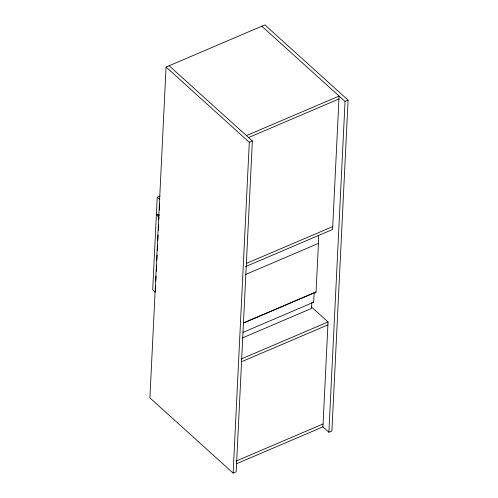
<?xml version="1.0" encoding="UTF-8"?>
<svg xmlns="http://www.w3.org/2000/svg" width="498" height="498" viewBox="0 0 498 498"><rect width="100%" height="100%" fill="white"/><g stroke="black" fill="none" stroke-linecap="round" stroke-linejoin="round"><path stroke-width="0.75" d="M157.773 214.264L156.366 214.868L152.699 289.842L155.314 292.208M160.076 196L157.225 197.214L156.428 213.605L159.043 215.97L159.117 214.482M322.555 426.543L328.873 432.252L331.917 430.951L348.096 100.142L264.874 24.9L166.083 67.049L149.904 397.858L233.126 473.1L236.177 471.799L252.355 140.99L169.127 65.748M155.351 291.436L155.613 286.026M155.843 281.389L156.104 275.979M156.335 271.342L156.633 265.154M156.864 260.516L157.125 255.107M157.356 250.469L157.617 245.06M157.847 240.422L158.109 235.012M158.339 230.375L158.601 224.959M158.868 219.55L158.98 217.234L156.366 214.868M159.335 210.013L159.621 204.049M233.126 473.1L249.305 142.291L166.083 67.049M311.823 302.46L311.53 308.449L242.364 337.955M243.105 332.328L313.696 302.211L314.163 292.756L316.056 292.089L318.664 238.803A12.02 5.69 66.9 0 0 318.135 235.809M311.331 306.843L328.058 321.963L322.928 426.879L236.65 463.688M328.873 432.252L345.052 101.443L261.824 26.201M246.41 135.612L339.107 96.064L332.577 229.491L245.589 266.611M248.409 137.616L338.964 98.978M249.305 142.291L252.355 140.99M345.052 101.443L348.096 100.142M246.442 263.392L332.72 226.578M245.707 274.442L318.434 243.41M243.572 322.872L314.163 292.756M243.323 323.121L316.056 292.089M241.063 359.077L328.058 321.963M241.636 361.685L327.914 324.877M236.077 461.08L323.071 423.966M312.451 302.379L313.696 302.211M157.225 197.214L159.846 199.58"/></g></svg>
